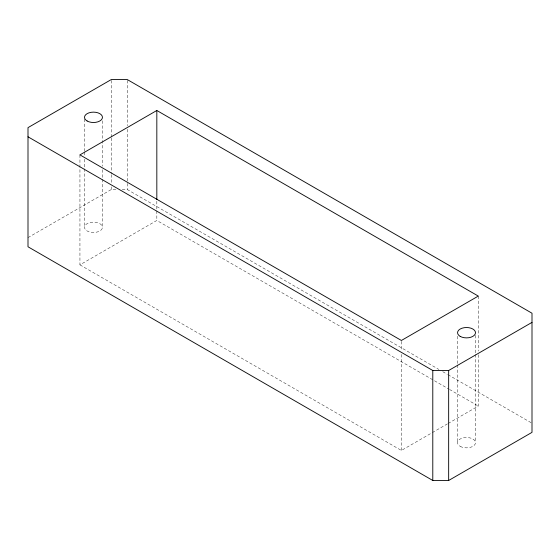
<?xml version="1.0" encoding="UTF-8"?>
<svg xmlns="http://www.w3.org/2000/svg" width="560" height="560" viewBox="0 0 560 560"><rect width="100%" height="100%" fill="white"/><g stroke="black" fill="none" stroke-linecap="round" stroke-linejoin="round"><path stroke-width="0.42" stroke-dasharray="2.8 2.1" d="M28 237.615L111.342 189.497L117.187 189.497M79.94 154.882L79.94 264.859L156.828 220.465L448.791 389.032M79.94 264.859L401.401 450.457L431.557 433.048M432.306 432.607L447.384 423.906M448.14 423.472L478.289 406.063L478.289 354.564M122.199 189.497L127.211 189.497L438.935 369.474M442.722 371.658L447.258 374.276M448.014 374.71L531.244 422.765M449.547 389.466L478.289 406.063M478.289 296.086L478.289 351.071M475.496 335.314L475.496 353.647M475.496 354.515L475.496 442.673M457.541 336.189L457.541 364.119M457.541 364.994L457.541 442.673M401.401 341.348L401.401 350.952M401.401 354.438L401.401 450.457M156.828 201.264L156.828 209.993M156.828 210.868L156.828 220.465M127.211 80.395L127.211 125.783M127.211 129.269L127.211 182.518M127.211 183.386L127.211 189.497M111.342 80.395L111.342 137.13M111.342 137.998L111.342 173.789M111.342 174.657L111.342 183.386M111.342 186.879L111.342 189.497M102.459 120.813L102.459 166.201M102.459 169.694L102.459 178.423M102.459 179.298L102.459 227.304A8.981 5.187 0 0 1 88.991 231.791A8.981 5.187 0 0 1 88.991 222.817A8.981 5.187 0 0 1 102.459 227.304M84.504 119.07L84.504 151.368M84.504 152.236L84.504 155.729M84.504 159.222L84.504 167.951M84.504 168.819L84.504 227.304M460.173 446.341A8.981 5.187 0 0 0 475.195 444.017A8.981 5.187 0 0 0 464.198 437.668A8.981 5.187 0 0 0 460.173 446.341"/><path stroke-width="0.84" d="M156.828 110.488L79.94 154.882L401.401 340.473L478.289 296.086L156.828 110.488L156.828 199.521M28 136.801L432.789 370.503L448.658 370.503L532 322.385M448.658 480.48L532 432.362L532 313.222L127.211 79.52L111.342 79.52L28 127.638L28 246.778L432.789 480.48L448.658 480.48L448.658 370.503M432.789 370.503L432.789 480.48M87.129 120.988A8.981 5.187 0 0 0 102.151 118.664A8.981 5.187 0 0 0 91.154 112.315A8.981 5.187 0 0 0 87.129 120.988M460.173 336.364A8.981 5.187 0 0 0 475.195 334.04A8.981 5.187 0 0 0 464.198 327.691A8.981 5.187 0 0 0 460.173 336.364"/></g></svg>
